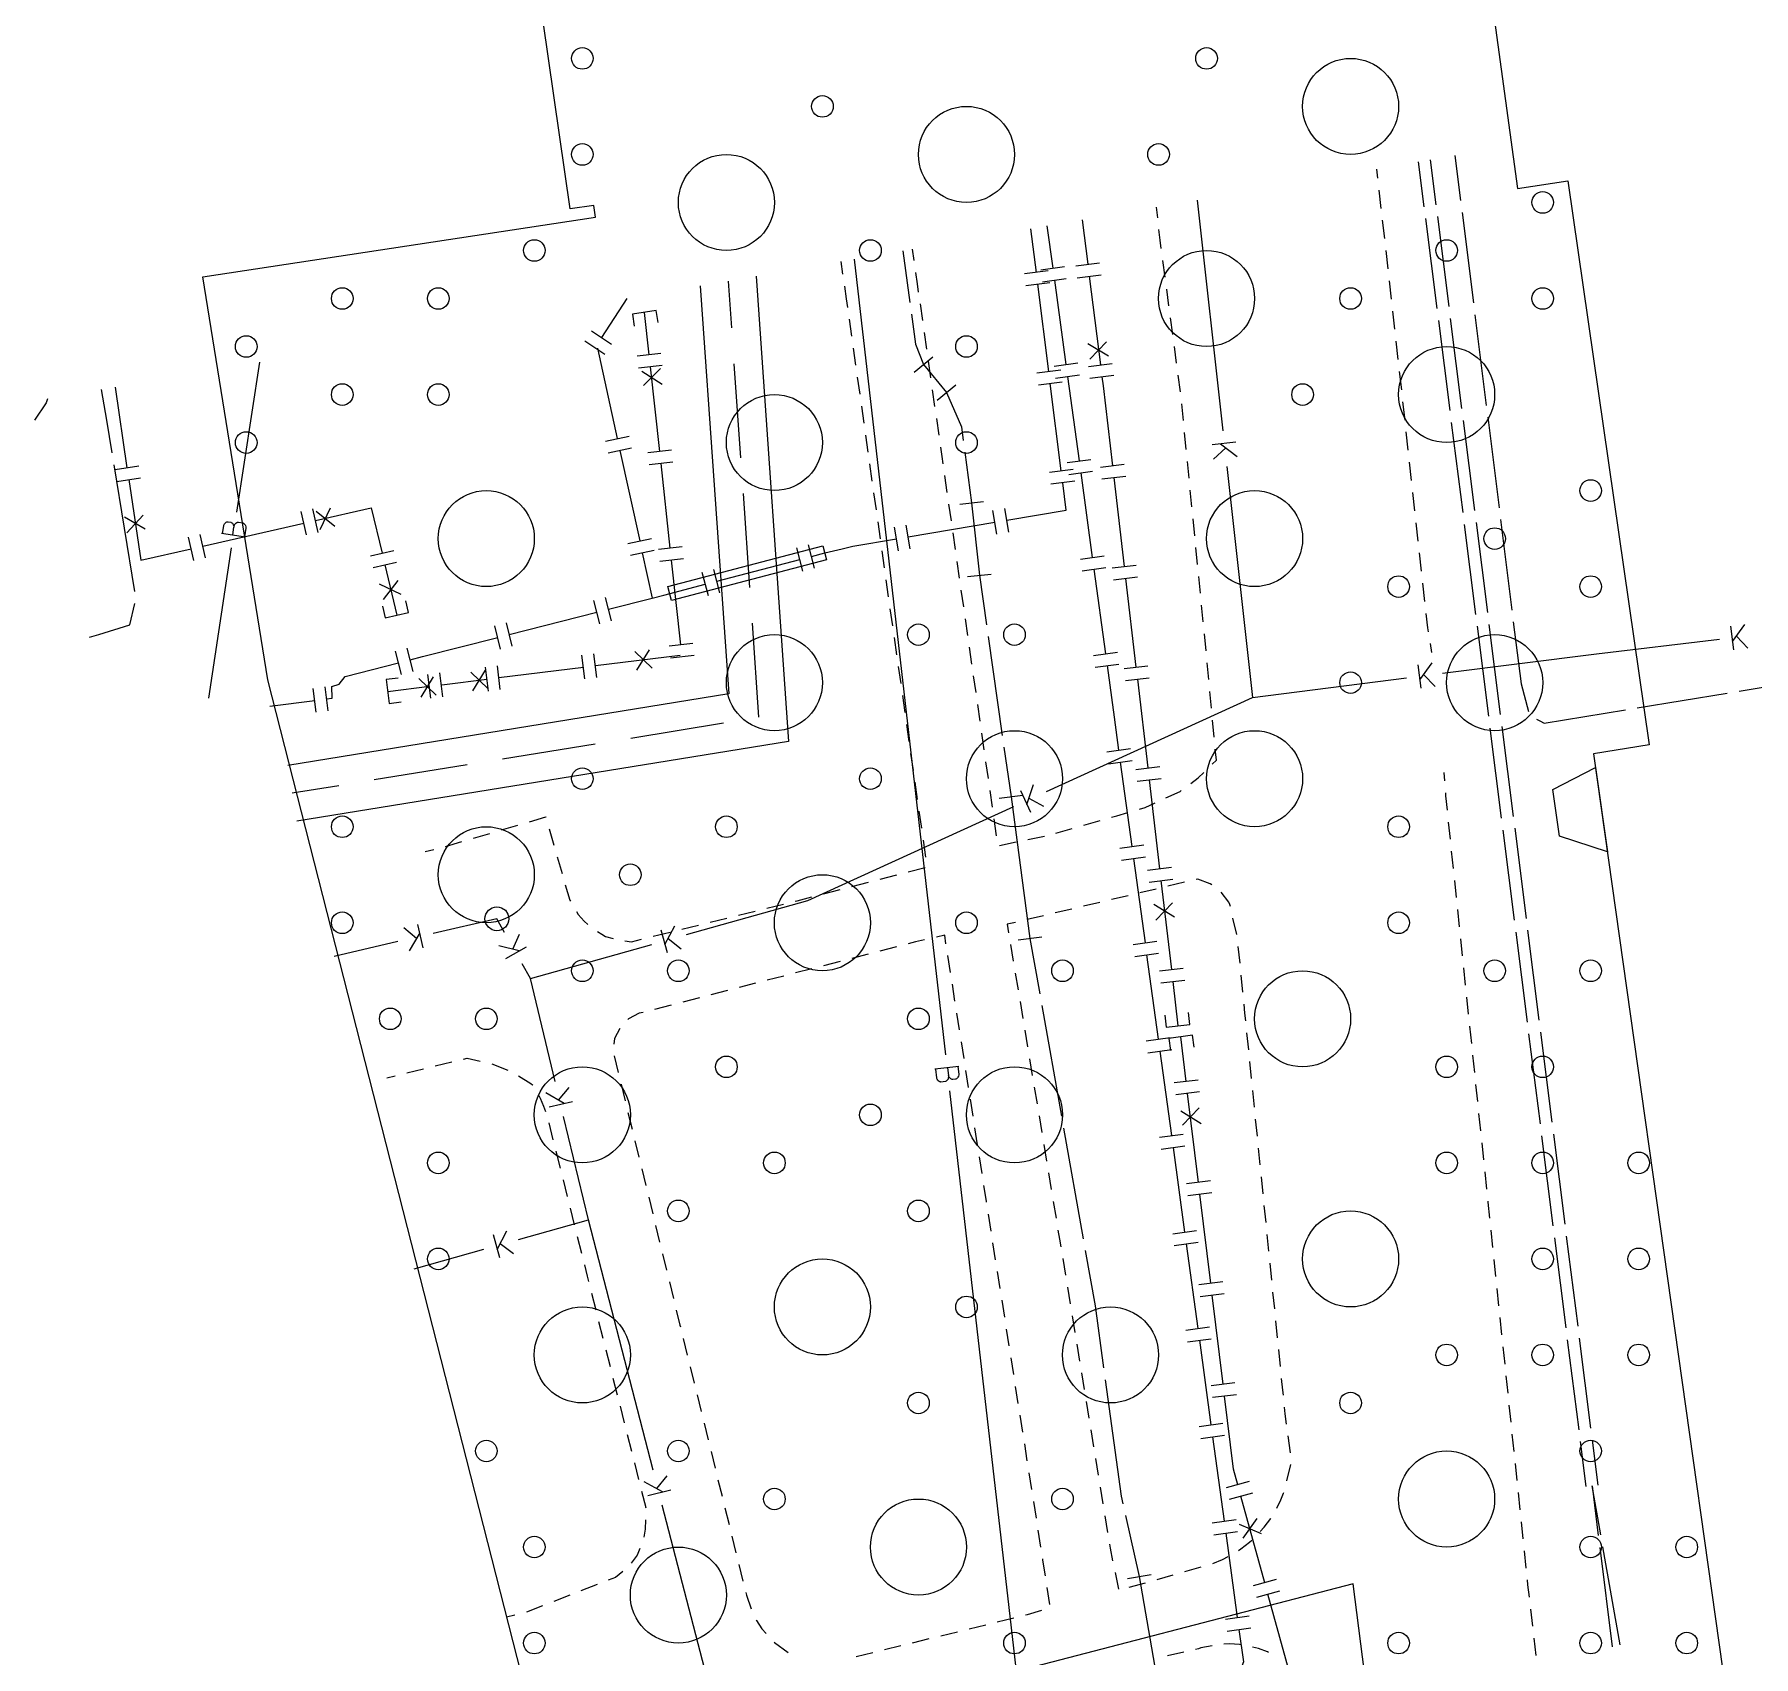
# Model space of a CAD drawing. Header units: metres. Extents: x 17798 to 17912, y 14035 to 14220.
# Drawn here: x 17798.5 to 17870.1, y 14074.9 to 14142.5 of the extents above; entities that cross this region are included whole.
import ezdxf

# ---------------------------------------------------------------- set-up
doc = ezdxf.new("R2010")
doc.units = ezdxf.units.M
for name, color, linetype in [('GC_BUILDING', 8, 'Continuous'), ('GC_CURB_EDGE', 1, 'Continuous'), ('GC_GAS_AXIS', 2, 'Continuous'), ('GC_HEAT_AXIS', 30, 'Continuous'), ('GC_POWER_AXIS', 40, 'Continuous'), ('GC_RESULT_11EE5E9AF3', 3, 'Continuous'), ('GC_RESULT_1F93603DB5', 3, 'Continuous'), ('GC_SEWER_AXIS', 6, 'Continuous'), ('GC_SITE_BOUNDARY', 7, 'Continuous'), ('GC_TEST_GREEN_ZONE', 3, 'Continuous'), ('GC_WATER_AXIS', 5, 'Continuous')]:
    doc.layers.add(name, color=color, linetype=linetype)

msp = doc.modelspace()

# ---------------------------------------------------------------- linework, layer by layer
at = {"layer": 'GC_BUILDING'}
msp.add_lwpolyline([(17864.002, 14108.423), (17862.01, 14109.074), (17861.723, 14111.023), (17863.508, 14111.929)], close=True, dxfattribs=at)
at = {"layer": 'GC_CURB_EDGE'}
for points in [[(17854.385, 14136.862), (17854.428, 14136.481)], [(17854.483, 14135.984), (17854.569, 14135.222)], [(17845.268, 14134.835), (17845.22, 14135.278)], [(17854.625, 14134.725), (17854.71, 14133.963)], [(17845.418, 14133.547), (17845.371, 14133.896), (17845.323, 14134.338)], [(17832.16, 14132.478), (17832.083, 14133.006)], [(17835.042, 14133.518), (17835.109, 14133.049)], [(17845.577, 14132.354), (17845.484, 14133.052)], [(17854.766, 14133.466), (17854.852, 14132.703)], [(17835.181, 14132.555), (17835.248, 14132.086), (17835.298, 14131.738)], [(17832.36, 14131.1), (17832.31, 14131.455), (17832.233, 14131.983)], [(17845.737, 14131.161), (17845.644, 14131.858)], [(17854.908, 14132.207), (17854.993, 14131.444)], [(17835.369, 14131.243), (17835.468, 14130.546)], [(17855.049, 14130.947), (17855.135, 14130.185)], [(17832.53, 14129.894), (17832.43, 14130.605)], [(17845.897, 14129.967), (17845.803, 14130.665)], [(17835.539, 14130.051), (17835.639, 14129.354)], [(17846.056, 14128.774), (17845.963, 14129.472)], [(17855.19, 14129.688), (17855.276, 14128.926)], [(17832.7, 14128.689), (17832.6, 14129.399)], [(17835.709, 14128.859), (17835.809, 14128.162)], [(17832.87, 14127.483), (17832.77, 14128.194)], [(17846.216, 14127.581), (17846.123, 14128.278)], [(17855.332, 14128.429), (17855.418, 14127.666)], [(17835.88, 14127.667), (17835.979, 14126.97)], [(17833.04, 14126.278), (17832.94, 14126.988)], [(17846.339, 14126.383), (17846.27, 14127.084)], [(17855.472, 14127.169), (17855.556, 14126.407)], [(17836.05, 14126.475), (17836.15, 14125.778)], [(17846.457, 14125.185), (17846.388, 14125.885)], [(17855.61, 14125.91), (17855.694, 14125.147)], [(17833.21, 14125.072), (17833.11, 14125.783)], [(17836.22, 14125.283), (17836.277, 14124.887), (17836.32, 14124.587)], [(17833.38, 14123.867), (17833.28, 14124.577)], [(17846.575, 14123.987), (17846.506, 14124.687)], [(17855.748, 14124.65), (17855.832, 14123.887)], [(17836.391, 14124.092), (17836.491, 14123.395)], [(17833.55, 14122.661), (17833.45, 14123.371)], [(17846.693, 14122.789), (17846.624, 14123.489)], [(17855.886, 14123.39), (17855.97, 14122.628)], [(17836.562, 14122.9), (17836.662, 14122.203)], [(17846.811, 14121.59), (17846.742, 14122.291)], [(17833.72, 14121.455), (17833.62, 14122.166)], [(17836.733, 14121.708), (17836.834, 14121.011)], [(17856.024, 14122.131), (17856.108, 14121.368)], [(17833.89, 14120.25), (17833.79, 14120.96)], [(17846.929, 14120.392), (17846.86, 14121.093)], [(17856.162, 14120.871), (17856.246, 14120.108)], [(17836.905, 14120.517), (17837.005, 14119.82)], [(17834.062, 14119.045), (17833.96, 14119.755)], [(17847.048, 14119.194), (17846.979, 14119.895)], [(17856.3, 14119.611), (17856.384, 14118.849)], [(17837.076, 14119.325), (17837.176, 14118.628)], [(17847.166, 14117.996), (17847.097, 14118.697)], [(17834.234, 14117.839), (17834.132, 14118.55)], [(17837.247, 14118.133), (17837.347, 14117.436)], [(17856.439, 14118.352), (17856.504, 14117.754), (17856.532, 14117.59)], [(17834.406, 14116.634), (17834.304, 14117.344)], [(17847.281, 14116.798), (17847.214, 14117.498)], [(17837.418, 14116.941), (17837.518, 14116.245)], [(17856.615, 14117.097), (17856.679, 14116.719)], [(17834.578, 14115.429), (17834.477, 14116.139)], [(17847.394, 14115.599), (17847.328, 14116.3)], [(17837.589, 14115.75), (17837.689, 14115.053)], [(17847.508, 14114.4), (17847.441, 14115.101)], [(17834.75, 14114.224), (17834.649, 14114.934)], [(17837.76, 14114.558), (17837.86, 14113.861)], [(17834.922, 14113.018), (17834.821, 14113.729)], [(17847.621, 14113.202), (17847.555, 14113.903)], [(17837.931, 14113.366), (17838.032, 14112.669)], [(17835.094, 14111.813), (17834.993, 14112.523)], [(17847.539, 14112.074), (17847.712, 14112.246), (17847.669, 14112.704)], [(17838.103, 14112.174), (17838.203, 14111.478)], [(17846.647, 14111.269), (17846.961, 14111.502), (17847.184, 14111.722)], [(17857.229, 14111.374), (17857.203, 14111.733)], [(17835.266, 14110.608), (17835.165, 14111.318)], [(17838.274, 14110.983), (17838.374, 14110.286)], [(17845.611, 14110.668), (17846.204, 14110.941), (17846.245, 14110.972)], [(17857.335, 14110.158), (17857.273, 14110.753), (17857.264, 14110.875)], [(17835.439, 14109.403), (17835.337, 14110.113)], [(17844.505, 14110.2), (17844.75, 14110.271), (17845.157, 14110.459)], [(17817.934, 14109.334), (17818.622, 14109.536)], [(17819.102, 14109.677), (17819.781, 14109.877), (17819.784, 14109.868)], [(17819.922, 14109.387), (17820.12, 14108.698)], [(17838.445, 14109.791), (17838.545, 14109.094)], [(17841.033, 14109.205), (17841.71, 14109.398)], [(17842.191, 14109.535), (17842.868, 14109.728)], [(17843.348, 14109.865), (17843.571, 14109.928), (17844.025, 14110.06)], [(17857.461, 14108.944), (17857.387, 14109.661)], [(17815.598, 14108.646), (17816.287, 14108.849)], [(17816.766, 14108.99), (17817.455, 14109.192)], [(17835.611, 14108.197), (17835.509, 14108.908)], [(17838.681, 14108.692), (17839.37, 14108.834)], [(17839.86, 14108.935), (17840.549, 14109.078)], [(17814.764, 14108.443), (17815.113, 14108.527)], [(17820.258, 14108.217), (17820.457, 14107.527)], [(17857.588, 14107.73), (17857.513, 14108.447)], [(17833.704, 14107.285), (17834.398, 14107.466)], [(17834.882, 14107.592), (17835.577, 14107.772)], [(17847.52, 14107.046), (17847.455, 14107.094), (17846.936, 14107.285), (17846.867, 14107.269)], [(17857.714, 14106.516), (17857.64, 14107.233)], [(17820.595, 14107.047), (17820.78, 14106.404), (17820.805, 14106.362)], [(17830.169, 14106.367), (17830.255, 14106.388), (17830.864, 14106.546)], [(17831.347, 14106.672), (17832.042, 14106.853)], [(17832.526, 14106.979), (17833.22, 14107.159)], [(17844.034, 14106.597), (17843.348, 14106.435)], [(17845.207, 14106.875), (17844.521, 14106.713)], [(17846.38, 14107.153), (17845.694, 14106.991)], [(17848.295, 14106.153), (17848.279, 14106.223), (17848.23, 14106.32), (17847.916, 14106.741)], [(17821.062, 14105.934), (17821.137, 14105.808), (17821.376, 14105.533), (17821.529, 14105.393)], [(17827.805, 14105.782), (17828.502, 14105.954)], [(17828.987, 14106.074), (17829.684, 14106.247)], [(17841.688, 14106.041), (17841.002, 14105.879)], [(17842.861, 14106.319), (17842.175, 14106.157)], [(17857.841, 14105.302), (17857.766, 14106.019)], [(17821.937, 14105.107), (17822.11, 14104.995), (17822.273, 14104.902), (17822.583, 14104.809)], [(17824.26, 14104.904), (17824.956, 14105.077)], [(17825.442, 14105.197), (17826.138, 14105.369)], [(17826.624, 14105.489), (17827.32, 14105.662)], [(17839.342, 14105.485), (17838.999, 14105.404), (17839.057, 14105.056)], [(17840.515, 14105.763), (17839.829, 14105.601)], [(17848.561, 14104.978), (17848.405, 14105.666)], [(17823.072, 14104.714), (17823.354, 14104.68), (17823.775, 14104.784)], [(17834.386, 14104.466), (17833.698, 14104.288)], [(17835.562, 14104.759), (17835.178, 14104.671), (17834.87, 14104.591)], [(17836.451, 14104.598), (17836.396, 14104.949), (17836.049, 14104.87)], [(17839.139, 14104.563), (17839.255, 14103.867)], [(17848.698, 14103.781), (17848.627, 14104.483)], [(17857.967, 14104.088), (17857.893, 14104.805)], [(17832.041, 14103.859), (17831.352, 14103.68)], [(17833.214, 14104.162), (17832.525, 14103.984)], [(17836.639, 14103.401), (17836.529, 14104.104)], [(17828.523, 14102.948), (17827.834, 14102.769)], [(17829.696, 14103.251), (17829.007, 14103.073)], [(17830.868, 14103.555), (17830.18, 14103.377)], [(17839.337, 14103.374), (17839.452, 14102.678)], [(17848.818, 14102.581), (17848.747, 14103.283)], [(17858.094, 14102.874), (17858.019, 14103.591)], [(17826.178, 14102.34), (17825.489, 14102.162)], [(17827.35, 14102.644), (17826.662, 14102.466)], [(17836.826, 14102.204), (17836.716, 14102.907)], [(17858.22, 14101.66), (17858.146, 14102.377)], [(17823.831, 14101.737), (17823.671, 14101.699), (17823.222, 14101.466), (17823.192, 14101.439)], [(17825.005, 14102.037), (17824.316, 14101.858)], [(17837.014, 14101.007), (17836.904, 14101.71)], [(17839.534, 14102.184), (17839.65, 14101.488)], [(17848.938, 14101.382), (17848.905, 14101.71), (17848.868, 14102.084)], [(17822.872, 14101.062), (17822.644, 14100.653), (17822.61, 14100.412)], [(17839.732, 14100.995), (17839.848, 14100.299)], [(17849.059, 14100.182), (17848.988, 14100.884)], [(17858.347, 14100.446), (17858.272, 14101.163)], [(17837.202, 14099.811), (17837.092, 14100.513)], [(17813.99, 14099.215), (17814.686, 14099.386)], [(17815.172, 14099.505), (17815.868, 14099.675)], [(17816.354, 14099.794), (17816.5, 14099.83), (17817.053, 14099.711)], [(17817.537, 14099.589), (17818.203, 14099.324)], [(17822.628, 14099.922), (17822.797, 14099.231)], [(17839.93, 14099.806), (17840.045, 14099.11)], [(17849.179, 14098.983), (17849.108, 14099.685)], [(17858.473, 14099.232), (17858.399, 14099.949)], [(17813.156, 14099.011), (17813.504, 14099.097)], [(17818.642, 14099.087), (17819.165, 14098.771), (17819.229, 14098.724), (17819.244, 14098.702)], [(17822.916, 14098.745), (17823.085, 14098.054)], [(17837.39, 14098.614), (17837.279, 14099.317)], [(17858.6, 14098.018), (17858.525, 14098.735)], [(17819.495, 14098.271), (17819.552, 14098.159), (17819.691, 14097.828), (17819.774, 14097.611)], [(17837.577, 14097.417), (17837.467, 14098.12)], [(17840.127, 14098.617), (17840.243, 14097.921)], [(17849.299, 14097.783), (17849.229, 14098.485)], [(17823.204, 14097.568), (17823.373, 14096.877)], [(17840.325, 14097.428), (17840.441, 14096.732)], [(17849.42, 14096.584), (17849.349, 14097.286)], [(17858.726, 14096.804), (17858.652, 14097.521)], [(17819.907, 14097.13), (17820.081, 14096.435)], [(17837.765, 14096.221), (17837.655, 14096.923)], [(17820.203, 14095.95), (17820.378, 14095.254)], [(17823.491, 14096.392), (17823.66, 14095.701)], [(17840.523, 14096.239), (17840.638, 14095.543)], [(17849.54, 14095.385), (17849.47, 14096.087)], [(17858.853, 14095.59), (17858.778, 14096.307)], [(17823.779, 14095.215), (17823.948, 14094.524)], [(17837.953, 14095.024), (17837.842, 14095.727)], [(17840.72, 14095.049), (17840.836, 14094.353)], [(17858.979, 14094.376), (17858.904, 14095.093)], [(17820.499, 14094.769), (17820.674, 14094.074)], [(17838.14, 14093.827), (17838.133, 14093.874), (17838.03, 14094.53)], [(17849.66, 14094.185), (17849.59, 14094.887)], [(17824.067, 14094.038), (17824.236, 14093.347)], [(17840.918, 14093.86), (17841.034, 14093.164)], [(17849.781, 14092.986), (17849.71, 14093.688)], [(17859.105, 14093.162), (17859.036, 14093.83), (17859.031, 14093.879)], [(17820.795, 14093.589), (17820.97, 14092.894)], [(17838.329, 14092.631), (17838.218, 14093.333)], [(17821.092, 14092.409), (17821.266, 14091.714)], [(17824.354, 14092.862), (17824.523, 14092.171)], [(17841.116, 14092.671), (17841.18, 14092.285), (17841.231, 14091.975)], [(17849.901, 14091.786), (17849.831, 14092.488)], [(17859.231, 14091.948), (17859.157, 14092.665)], [(17824.642, 14091.685), (17824.811, 14090.994)], [(17838.518, 14091.434), (17838.407, 14092.137)], [(17841.312, 14091.482), (17841.426, 14090.785)], [(17821.388, 14091.229), (17821.509, 14090.746), (17821.563, 14090.533)], [(17838.707, 14090.237), (17838.596, 14090.94)], [(17850.021, 14090.587), (17849.951, 14091.289)], [(17859.358, 14090.734), (17859.283, 14091.451)], [(17821.685, 14090.049), (17821.861, 14089.354)], [(17824.929, 14090.508), (17825.098, 14089.817)], [(17841.506, 14090.292), (17841.62, 14089.596)], [(17850.142, 14089.387), (17850.071, 14090.089)], [(17859.484, 14089.52), (17859.409, 14090.237)], [(17825.217, 14089.331), (17825.369, 14088.71), (17825.386, 14088.641)], [(17838.895, 14089.041), (17838.784, 14089.744)], [(17821.983, 14088.869), (17822.159, 14088.174)], [(17841.701, 14089.102), (17841.815, 14088.406)], [(17850.262, 14088.188), (17850.192, 14088.89)], [(17859.61, 14088.306), (17859.535, 14089.023)], [(17825.506, 14088.155), (17825.676, 14087.464)], [(17839.084, 14087.844), (17838.973, 14088.547)], [(17841.896, 14087.913), (17842.01, 14087.216)], [(17822.282, 14087.689), (17822.457, 14086.994)], [(17839.273, 14086.648), (17839.162, 14087.35)], [(17850.382, 14086.988), (17850.312, 14087.69)], [(17859.736, 14087.092), (17859.661, 14087.809)], [(17822.58, 14086.509), (17822.755, 14085.814)], [(17825.795, 14086.979), (17825.965, 14086.288)], [(17842.091, 14086.723), (17842.205, 14086.027)], [(17850.503, 14085.789), (17850.481, 14086.006), (17850.432, 14086.491)], [(17859.862, 14085.878), (17859.788, 14086.595)], [(17826.085, 14085.803), (17826.255, 14085.112)], [(17839.461, 14085.451), (17839.351, 14086.154)], [(17822.878, 14085.33), (17823.053, 14084.635)], [(17842.285, 14085.533), (17842.399, 14084.837)], [(17850.639, 14084.591), (17850.58, 14085.018), (17850.553, 14085.291)], [(17859.988, 14084.664), (17859.914, 14085.381)], [(17826.374, 14084.626), (17826.544, 14083.936)], [(17839.65, 14084.255), (17839.539, 14084.957)], [(17842.48, 14084.344), (17842.594, 14083.647)], [(17823.176, 14084.15), (17823.352, 14083.455)], [(17839.839, 14083.058), (17839.728, 14083.761)], [(17850.802, 14083.397), (17850.707, 14084.096)], [(17860.114, 14083.45), (17860.04, 14084.167)], [(17823.474, 14082.97), (17823.65, 14082.275)], [(17826.664, 14083.45), (17826.834, 14082.759)], [(17842.675, 14083.154), (17842.789, 14082.458)], [(17850.643, 14082.222), (17850.821, 14082.904)], [(17860.24, 14082.236), (17860.166, 14082.953)], [(17826.954, 14082.274), (17827.124, 14081.583)], [(17840.028, 14081.861), (17839.917, 14082.564)], [(17823.772, 14081.79), (17823.942, 14081.119), (17823.941, 14081.095)], [(17842.87, 14081.964), (17842.984, 14081.268)], [(17850.233, 14081.093), (17850.404, 14081.438), (17850.512, 14081.719), (17850.517, 14081.738)], [(17860.366, 14081.022), (17860.292, 14081.739)], [(17827.243, 14081.098), (17827.413, 14080.407)], [(17840.216, 14080.665), (17840.106, 14081.368)], [(17843.065, 14080.775), (17843.179, 14080.078)], [(17823.929, 14080.595), (17823.92, 14080.213), (17823.861, 14079.883)], [(17840.405, 14079.468), (17840.294, 14080.171)], [(17849.539, 14080.112), (17849.71, 14080.302), (17849.975, 14080.659), (17849.977, 14080.664)], [(17860.493, 14079.808), (17860.418, 14080.525)], [(17823.702, 14079.412), (17823.582, 14079.125), (17823.337, 14078.801)], [(17827.533, 14079.921), (17827.703, 14079.231)], [(17843.259, 14079.585), (17843.287, 14079.416), (17843.393, 14078.892)], [(17848.631, 14079.324), (17848.738, 14079.393), (17849.089, 14079.667), (17849.186, 14079.758)], [(17860.619, 14078.594), (17860.544, 14079.311)], [(17827.822, 14078.745), (17827.992, 14078.054)], [(17840.592, 14078.271), (17840.491, 14078.924), (17840.483, 14078.974)], [(17846.401, 14078.448), (17847.08, 14078.64)], [(17847.561, 14078.777), (17847.971, 14078.946), (17848.203, 14079.068)], [(17821.915, 14077.903), (17821.247, 14077.642)], [(17822.99, 14078.447), (17822.691, 14078.206), (17822.381, 14078.085)], [(17843.493, 14078.402), (17843.633, 14077.711)], [(17844.081, 14077.792), (17844.76, 14077.984)], [(17845.241, 14078.12), (17845.92, 14078.312)], [(17860.752, 14077.381), (17860.692, 14077.888), (17860.67, 14078.097)], [(17820.782, 14077.461), (17820.114, 14077.2)], [(17828.112, 14077.569), (17828.136, 14077.471), (17828.334, 14076.893)], [(17840.777, 14077.074), (17840.668, 14077.777)], [(17818.499, 14076.629), (17818.148, 14076.553)], [(17819.648, 14077.018), (17818.98, 14076.757)], [(17828.542, 14076.44), (17828.558, 14076.409), (17828.786, 14076.064), (17828.963, 14075.87)], [(17838.589, 14076.351), (17839.28, 14076.52)], [(17839.766, 14076.639), (17839.85, 14076.66), (17840.449, 14076.837)], [(17860.897, 14076.169), (17860.811, 14076.884)], [(17836.236, 14075.773), (17836.927, 14075.943)], [(17837.413, 14076.062), (17838.104, 14076.232)], [(17829.3, 14075.501), (17829.312, 14075.488), (17829.875, 14075.082)], [(17832.707, 14074.907), (17833.398, 14075.077)], [(17833.883, 14075.196), (17834.574, 14075.366)], [(17835.06, 14075.485), (17835.751, 14075.654)], [(17846.362, 14075.093), (17845.678, 14074.934)], [(17847.535, 14075.353), (17847.065, 14075.264), (17846.971, 14075.235), (17846.849, 14075.206)], [(17848.729, 14075.398), (17848.671, 14075.407), (17848.266, 14075.431), (17848.029, 14075.422)], [(17849.884, 14075.08), (17849.844, 14075.1), (17849.463, 14075.241), (17849.22, 14075.305)], [(17861.032, 14074.956), (17860.952, 14075.672)]]:
    msp.add_lwpolyline(points, dxfattribs=at)
at = {"layer": 'GC_GAS_AXIS'}
for points in [[(17840.656, 14134.489), (17840.897, 14132.729)], [(17842.123, 14134.742), (17842.355, 14132.894)], [(17840.215, 14132.555), (17839.987, 14134.373)], [(17840.711, 14132.617), (17839.719, 14132.493)], [(17840.401, 14132.662), (17841.392, 14132.797)], [(17840.469, 14132.166), (17841.46, 14132.302)], [(17841.859, 14132.832), (17842.851, 14132.957)], [(17841.921, 14132.336), (17842.914, 14132.461)], [(17842.418, 14132.398), (17842.883, 14128.702)], [(17840.774, 14132.121), (17839.782, 14131.997)], [(17840.735, 14128.423), (17840.278, 14132.059)], [(17840.965, 14132.234), (17841.446, 14128.715)], [(17823.155, 14131.463), (17822.099, 14129.846)], [(17824.457, 14130.47), (17824.382, 14130.964), (17823.394, 14130.814), (17823.469, 14130.32)], [(17824.082, 14129.124), (17823.888, 14130.889)], [(17821.407, 14129.7), (17822.244, 14129.153)], [(17821.68, 14130.119), (17822.518, 14129.572)], [(17843.216, 14129.066), (17842.361, 14129.585)], [(17843.139, 14129.661), (17842.444, 14128.94)], [(17821.935, 14129.407), (17822.761, 14125.632)], [(17824.579, 14129.178), (17823.585, 14129.069)], [(17840.95, 14128.647), (17841.941, 14128.783)], [(17842.387, 14128.64), (17843.379, 14128.765)], [(17824.634, 14128.681), (17823.64, 14128.572)], [(17823.78, 14128.437), (17824.626, 14127.905)], [(17823.847, 14127.841), (17824.553, 14128.551)], [(17824.526, 14125.096), (17824.137, 14128.627)], [(17841.231, 14128.485), (17840.239, 14128.361)], [(17841.293, 14127.989), (17840.301, 14127.865)], [(17841.018, 14128.152), (17842.009, 14128.288)], [(17841.514, 14128.22), (17841.995, 14124.701)], [(17842.449, 14128.144), (17843.441, 14128.269)], [(17842.945, 14128.206), (17842.992, 14127.833), (17843.381, 14124.506)], [(17801.84, 14127.777), (17802.337, 14124.42)], [(17841.254, 14124.291), (17840.797, 14127.927)], [(17822.272, 14125.526), (17823.249, 14125.739)], [(17822.379, 14125.037), (17823.356, 14125.251)], [(17822.867, 14125.144), (17823.693, 14121.37)], [(17825.023, 14125.151), (17824.029, 14125.041)], [(17801.843, 14124.346), (17802.832, 14124.493)], [(17825.078, 14124.654), (17824.084, 14124.544)], [(17824.969, 14121.068), (17824.581, 14124.599)], [(17841.5, 14124.633), (17842.49, 14124.769)], [(17842.885, 14124.448), (17843.878, 14124.565)], [(17801.916, 14123.852), (17802.905, 14123.998)], [(17802.41, 14123.925), (17802.908, 14120.567), (17805.011, 14121.044)], [(17838.984, 14122.233), (17841.46, 14122.65), (17841.316, 14123.795)], [(17841.75, 14124.353), (17840.758, 14124.228)], [(17841.812, 14123.857), (17840.82, 14123.732)], [(17841.567, 14124.138), (17842.558, 14124.273)], [(17842.063, 14124.206), (17842.544, 14120.687)], [(17842.943, 14123.952), (17843.936, 14124.068)], [(17843.44, 14124.01), (17843.873, 14120.31)], [(17803.097, 14121.858), (17802.231, 14122.358)], [(17803.007, 14122.451), (17802.328, 14121.716)], [(17809.815, 14121.62), (17809.594, 14122.595)], [(17810.303, 14121.73), (17810.082, 14122.705)], [(17810.192, 14122.218), (17812.514, 14122.744), (17812.961, 14120.864)], [(17810.212, 14122.606), (17810.996, 14121.985)], [(17810.796, 14122.74), (17810.363, 14121.839)], [(17838.574, 14121.657), (17838.408, 14122.643)], [(17839.067, 14121.74), (17838.901, 14122.726)], [(17805.609, 14120.666), (17805.388, 14121.642)], [(17805.499, 14121.154), (17809.705, 14122.107)], [(17834.467, 14120.966), (17834.301, 14121.952)], [(17834.96, 14121.049), (17834.794, 14122.035)], [(17834.877, 14121.542), (17838.491, 14122.15)], [(17805.122, 14120.556), (17804.9, 14121.531)], [(17812.474, 14120.749), (17813.447, 14120.98)], [(17823.205, 14121.263), (17824.182, 14121.477)], [(17823.312, 14120.774), (17824.289, 14120.988)], [(17823.8, 14120.881), (17824.213, 14118.994)], [(17825.466, 14121.123), (17824.472, 14121.014)], [(17830.488, 14120.116), (17830.235, 14121.083)], [(17830.972, 14120.242), (17830.719, 14121.21)], [(17830.845, 14120.726), (17831.404, 14120.872), (17832.128, 14121.043), (17832.577, 14121.155), (17834.384, 14121.459)], [(17812.59, 14120.262), (17813.563, 14120.494)], [(17813.076, 14120.378), (17813.575, 14118.28)], [(17825.521, 14120.626), (17824.527, 14120.517)], [(17825.413, 14117.041), (17825.024, 14120.571)], [(17827.036, 14119.213), (17826.783, 14120.181)], [(17826.91, 14119.697), (17830.362, 14120.599)], [(17842.049, 14120.619), (17843.04, 14120.755)], [(17842.117, 14120.124), (17843.107, 14120.259)], [(17842.612, 14120.191), (17843.093, 14116.673)], [(17843.376, 14120.252), (17844.369, 14120.368)], [(17813.756, 14119.144), (17812.85, 14119.568)], [(17813.615, 14119.728), (17813.003, 14118.937)], [(17824.213, 14118.994), (17824.7, 14119.119), (17826.426, 14119.57)], [(17826.552, 14119.087), (17826.299, 14120.054)], [(17843.434, 14119.755), (17844.428, 14119.871)], [(17843.931, 14119.813), (17844.364, 14116.113)], [(17812.975, 14118.656), (17813.087, 14118.17), (17814.061, 14118.39), (17813.951, 14118.878)], [(17822.031, 14117.92), (17821.783, 14118.889)], [(17822.515, 14118.044), (17822.267, 14119.013)], [(17822.391, 14118.529), (17824.213, 14118.994)], [(17818.263, 14117.474), (17821.907, 14118.405)], [(17814.135, 14116.42), (17814.653, 14116.552), (17817.779, 14117.35)], [(17817.902, 14116.866), (17817.655, 14117.835)], [(17818.387, 14116.99), (17818.139, 14117.959)], [(17813.774, 14115.812), (17813.527, 14116.781)], [(17814.259, 14115.935), (17814.011, 14116.904)], [(17821.413, 14115.622), (17821.289, 14116.614)], [(17821.909, 14115.684), (17821.785, 14116.676)], [(17821.847, 14116.18), (17825.372, 14116.619)], [(17823.487, 14116.761), (17824.207, 14116.066)], [(17824.082, 14116.837), (17823.562, 14115.983)], [(17825.91, 14117.096), (17824.916, 14116.986)], [(17825.964, 14116.599), (17824.97, 14116.489)], [(17842.598, 14116.605), (17843.589, 14116.74)], [(17810.653, 14114.792), (17810.89, 14114.822), (17810.864, 14115.311), (17811.181, 14115.404), (17811.43, 14115.729), (17813.651, 14116.296)], [(17814.997, 14114.821), (17814.874, 14115.814)], [(17815.494, 14114.883), (17815.37, 14115.876)], [(17816.658, 14115.909), (17817.377, 14115.214)], [(17817.253, 14115.986), (17816.733, 14115.132)], [(17817.392, 14115.12), (17817.269, 14116.112)], [(17817.888, 14115.182), (17817.765, 14116.174)], [(17817.827, 14115.678), (17821.351, 14116.118)], [(17842.666, 14116.109), (17843.656, 14116.245)], [(17843.161, 14116.177), (17843.455, 14114.028), (17843.642, 14112.658)], [(17843.867, 14116.055), (17844.861, 14116.171)], [(17810.218, 14114.234), (17810.095, 14115.227)], [(17810.715, 14114.296), (17810.591, 14115.289)], [(17813.629, 14115.662), (17813.133, 14115.597), (17813.264, 14114.605), (17813.76, 14114.671)], [(17813.199, 14115.101), (17814.936, 14115.318)], [(17814.497, 14115.64), (17815.217, 14114.945)], [(17815.093, 14115.716), (17814.572, 14114.862)], [(17815.432, 14115.379), (17815.568, 14115.396), (17817.33, 14115.616)], [(17843.926, 14115.559), (17844.919, 14115.675)], [(17844.422, 14115.617), (17844.855, 14111.917)], [(17808.291, 14114.497), (17810.157, 14114.73)], [(17843.147, 14112.591), (17844.138, 14112.726)], [(17843.215, 14112.095), (17844.206, 14112.231)], [(17843.71, 14112.163), (17844.192, 14108.644)], [(17844.359, 14111.859), (17845.352, 14111.975)], [(17844.417, 14111.362), (17845.41, 14111.478)], [(17844.914, 14111.42), (17845.347, 14107.72)], [(17843.696, 14108.576), (17844.687, 14108.712)], [(17843.764, 14108.081), (17844.755, 14108.217)], [(17844.259, 14108.149), (17844.741, 14104.63)], [(17844.85, 14107.662), (17845.843, 14107.778)], [(17844.908, 14107.165), (17845.901, 14107.282)], [(17845.405, 14107.224), (17845.838, 14103.524)], [(17845.962, 14105.697), (17845.112, 14106.224)], [(17845.89, 14106.293), (17845.19, 14105.579)], [(17844.245, 14104.562), (17845.236, 14104.698)], [(17844.313, 14104.067), (17845.304, 14104.202)], [(17844.809, 14104.135), (17845.29, 14100.616)], [(17845.341, 14103.465), (17846.335, 14103.582)], [(17845.4, 14102.969), (17846.393, 14103.085)], [(17845.896, 14103.027), (17846.113, 14101.177)], [(17845.562, 14101.62), (17845.616, 14101.123), (17846.61, 14101.231), (17846.556, 14101.728)], [(17846.794, 14100.287), (17846.725, 14100.783), (17845.734, 14100.644), (17845.803, 14100.149)], [(17844.795, 14100.548), (17845.785, 14100.684)], [(17844.862, 14100.053), (17845.853, 14100.188)], [(17845.358, 14100.12), (17845.839, 14096.602)], [(17846.455, 14098.86), (17846.229, 14100.713)], [(17846.952, 14098.92), (17845.959, 14098.799)], [(17847.012, 14098.424), (17846.019, 14098.303)], [(17846.967, 14094.656), (17846.516, 14098.363)], [(17846.226, 14097.634), (17847.078, 14097.112)], [(17846.3, 14097.039), (17846.998, 14097.757)], [(17845.344, 14096.534), (17846.335, 14096.669)], [(17845.412, 14096.038), (17846.402, 14096.174)], [(17845.907, 14096.106), (17846.388, 14092.587)], [(17847.464, 14094.716), (17846.471, 14094.596)], [(17847.524, 14094.22), (17846.531, 14094.099)], [(17847.479, 14090.452), (17847.028, 14094.16)], [(17845.893, 14092.52), (17846.884, 14092.655)], [(17845.961, 14092.024), (17846.952, 14092.16)], [(17846.456, 14092.092), (17846.938, 14088.573)], [(17847.976, 14090.513), (17846.983, 14090.392)], [(17848.036, 14090.016), (17847.044, 14089.895)], [(17847.992, 14086.249), (17847.54, 14089.956)], [(17846.442, 14088.505), (17847.433, 14088.641)], [(17846.51, 14088.01), (17847.501, 14088.145)], [(17847.005, 14088.078), (17847.487, 14084.559)], [(17848.488, 14086.309), (17847.495, 14086.188)], [(17848.548, 14085.813), (17847.556, 14085.692)], [(17848.602, 14082.064), (17848.422, 14082.717), (17848.052, 14085.752)], [(17846.992, 14084.491), (17847.982, 14084.627)], [(17847.059, 14083.996), (17848.05, 14084.131)], [(17847.555, 14084.064), (17848.036, 14080.545)], [(17849.084, 14082.197), (17848.12, 14081.931)], [(17849.217, 14081.715), (17848.252, 14081.449)], [(17849.727, 14077.982), (17848.734, 14081.582)], [(17847.541, 14080.477), (17848.532, 14080.612)], [(17847.609, 14079.982), (17848.599, 14080.117)], [(17848.104, 14080.049), (17848.585, 14076.53)], [(17848.664, 14080.423), (17849.584, 14080.031)], [(17848.825, 14079.845), (17849.409, 14080.658)], [(17850.209, 14078.114), (17849.245, 14077.849)], [(17850.342, 14077.632), (17849.378, 14077.367)], [(17850.852, 14073.899), (17849.86, 14077.5)], [(17848.09, 14076.463), (17849.081, 14076.598)], [(17848.653, 14076.035), (17848.838, 14074.684), (17848.066, 14072.637)], [(17848.158, 14075.967), (17849.149, 14076.103)]]:
    msp.add_lwpolyline(points, dxfattribs=at)
msp.add_lwpolyline([(17824.859, 14119.471), (17831.328, 14121.163), (17831.48, 14120.581), (17825.011, 14118.89)], close=True, dxfattribs=at)
at = {"layer": 'GC_HEAT_AXIS'}
for points in [[(17828.544, 14132.395), (17829.893, 14113.024), (17809.411, 14109.704)], [(17826.216, 14131.992), (17827.399, 14115), (17809.035, 14112.024)], [(17827.38, 14132.193), (17827.516, 14130.241)], [(17827.62, 14128.744), (17827.892, 14124.839)], [(17827.996, 14123.343), (17828.268, 14119.438)], [(17828.372, 14117.941), (17828.644, 14114.036)], [(17827.189, 14113.776), (17823.325, 14113.15)], [(17821.844, 14112.91), (17817.98, 14112.283)], [(17816.5, 14112.043), (17812.635, 14111.417)], [(17811.155, 14111.177), (17809.223, 14110.864)]]:
    msp.add_lwpolyline(points, dxfattribs=at)
at = {"layer": 'GC_POWER_AXIS'}
for points in [[(17857.649, 14137.427), (17857.885, 14135.544)], [(17856.375, 14135.291), (17856.138, 14137.166)], [(17856.868, 14135.376), (17856.631, 14137.251)], [(17856.912, 14131.047), (17856.438, 14134.795)], [(17857.406, 14131.13), (17856.931, 14134.88)], [(17857.947, 14135.048), (17858.419, 14131.282)], [(17834.65, 14133.45), (17834.942, 14131.306)], [(17835.01, 14130.81), (17835.18, 14129.56), (17835.51, 14128.72)], [(17857.449, 14126.802), (17856.975, 14130.551)], [(17857.943, 14126.883), (17857.468, 14130.634)], [(17858.481, 14130.786), (17858.952, 14127.019)], [(17835.123, 14128.403), (17835.897, 14129.037)], [(17835.51, 14128.72), (17836.47, 14127.55)], [(17799.032, 14127.292), (17798.968, 14127.117), (17798.48, 14126.399)], [(17801.717, 14125.04), (17801.496, 14126.397), (17801.282, 14127.681)], [(17836.083, 14127.233), (17836.857, 14127.867)], [(17836.47, 14127.55), (17837.09, 14126.13), (17837.167, 14125.56)], [(17857.986, 14122.558), (17857.512, 14126.306)], [(17858.48, 14122.637), (17858.005, 14126.387)], [(17859.014, 14126.523), (17859.486, 14122.757)], [(17802.66, 14119.263), (17801.798, 14124.546)], [(17837.234, 14125.065), (17837.52, 14122.96), (17837.84, 14119.94), (17838.135, 14117.882)], [(17837.023, 14122.907), (17838.017, 14123.013)], [(17859.548, 14122.261), (17860.02, 14118.495)], [(17858.523, 14118.313), (17858.048, 14122.062)], [(17859.017, 14118.391), (17858.542, 14122.141)], [(17837.343, 14119.887), (17838.337, 14119.993)], [(17800.779, 14117.357), (17801.16, 14117.477), (17802.461, 14117.879), (17802.663, 14118.772)], [(17860.082, 14117.999), (17860.405, 14115.42), (17860.71, 14114.263)], [(17838.205, 14117.388), (17838.795, 14113.272)], [(17859.059, 14114.069), (17858.585, 14117.817)], [(17859.554, 14114.144), (17859.08, 14117.895)], [(17869.485, 14115.116), (17873.23, 14115.733)], [(17865.246, 14114.419), (17868.991, 14115.035)], [(17861.043, 14113.948), (17861.181, 14113.881), (17861.372, 14113.781), (17864.753, 14114.338)], [(17859.596, 14109.824), (17859.122, 14113.573)], [(17860.091, 14109.898), (17859.617, 14113.648)], [(17838.865, 14112.778), (17839.16, 14110.72)], [(17838.664, 14110.654), (17839.656, 14110.786)], [(17839.16, 14110.72), (17839.95, 14104.82), (17840.358, 14102.515)], [(17860.628, 14105.652), (17860.154, 14109.402)], [(17860.133, 14105.58), (17859.659, 14109.328)], [(17860.67, 14101.335), (17860.196, 14105.084)], [(17861.165, 14101.406), (17860.691, 14105.156)], [(17839.454, 14104.754), (17840.446, 14104.886)], [(17840.445, 14102.022), (17841.261, 14097.411)], [(17861.207, 14097.09), (17860.733, 14100.839)], [(17861.702, 14097.159), (17861.228, 14100.909)], [(17841.349, 14096.919), (17842.165, 14092.308)], [(17861.744, 14092.846), (17861.27, 14096.594)], [(17862.239, 14092.913), (17861.765, 14096.663)], [(17862.281, 14088.601), (17861.807, 14092.35)], [(17862.776, 14088.667), (17862.302, 14092.417)], [(17842.252, 14091.815), (17842.66, 14089.51), (17843.015, 14086.927)], [(17862.818, 14084.357), (17862.343, 14088.105)], [(17863.313, 14084.42), (17862.839, 14088.171)], [(17843.084, 14086.432), (17843.75, 14081.59), (17843.821, 14081.272)], [(17863.117, 14081.986), (17862.88, 14083.861)], [(17863.613, 14082.049), (17863.376, 14083.924)], [(17863.725, 14079.974), (17863.365, 14082.018), (17863.62, 14079.948)], [(17843.93, 14080.784), (17844.5, 14078.24), (17845.21, 14074.15), (17845.72, 14073.04), (17845.53, 14072.547)], [(17863.682, 14079.452), (17864.192, 14075.314)], [(17864.531, 14075.395), (17863.812, 14079.482)], [(17844.007, 14078.154), (17844.993, 14078.326)]]:
    msp.add_lwpolyline(points, dxfattribs=at)
at = {"layer": 'GC_RESULT_11EE5E9AF3', "true_color": 0x795c9c}
for centre in [(17821.304, 14141.469), (17847.304, 14141.469), (17831.304, 14139.469), (17821.304, 14137.469), (17845.304, 14137.469), (17861.304, 14135.469), (17819.304, 14133.469), (17833.304, 14133.469), (17857.304, 14133.469), (17811.304, 14131.469), (17815.304, 14131.469), (17853.304, 14131.469), (17861.304, 14131.469), (17807.304, 14129.469), (17837.304, 14129.469), (17811.304, 14127.469), (17815.304, 14127.469), (17851.304, 14127.469), (17807.304, 14125.469), (17837.304, 14125.469), (17863.304, 14123.469), (17859.304, 14121.469), (17855.304, 14119.469), (17863.304, 14119.469), (17835.304, 14117.469), (17839.304, 14117.469), (17853.304, 14115.469), (17821.304, 14111.469), (17833.304, 14111.469), (17811.304, 14109.469), (17827.304, 14109.469), (17855.304, 14109.469), (17823.304, 14107.469), (17811.304, 14105.469), (17837.304, 14105.469), (17855.304, 14105.469), (17821.304, 14103.469), (17825.304, 14103.469), (17841.304, 14103.469), (17859.304, 14103.469), (17863.304, 14103.469), (17813.304, 14101.469), (17817.304, 14101.469), (17835.304, 14101.469), (17827.304, 14099.469), (17857.304, 14099.469), (17861.304, 14099.469), (17833.304, 14097.469), (17815.304, 14095.469), (17829.304, 14095.469), (17857.304, 14095.469), (17861.304, 14095.469), (17865.304, 14095.469), (17825.304, 14093.469), (17835.304, 14093.469), (17815.304, 14091.469), (17861.304, 14091.469), (17865.304, 14091.469), (17837.304, 14089.469), (17857.304, 14087.469), (17861.304, 14087.469), (17865.304, 14087.469), (17835.304, 14085.469), (17853.304, 14085.469), (17817.304, 14083.469), (17825.304, 14083.469), (17863.304, 14083.469), (17829.304, 14081.469), (17841.304, 14081.469), (17819.304, 14079.469), (17863.304, 14079.469), (17867.304, 14079.469), (17819.304, 14075.469), (17839.304, 14075.469), (17855.304, 14075.469), (17863.304, 14075.469), (17867.304, 14075.469)]:
    msp.add_circle(centre, 0.45, dxfattribs=at)
at = {"layer": 'GC_RESULT_1F93603DB5', "true_color": 0x2c7553}
for centre in [(17853.304, 14139.469), (17837.304, 14137.469), (17827.304, 14135.469), (17847.304, 14131.469), (17857.304, 14127.469), (17829.304, 14125.469), (17817.304, 14121.469), (17849.304, 14121.469), (17829.304, 14115.469), (17859.304, 14115.469), (17839.304, 14111.469), (17849.304, 14111.469), (17817.304, 14107.469), (17831.304, 14105.469), (17851.304, 14101.469), (17821.304, 14097.469), (17839.304, 14097.469), (17853.304, 14091.469), (17831.304, 14089.469), (17821.304, 14087.469), (17843.304, 14087.469), (17857.304, 14081.469), (17835.304, 14079.469), (17825.304, 14077.469)]:
    msp.add_circle(centre, 2, dxfattribs=at)
at = {"layer": 'GC_SEWER_AXIS'}
for points in [[(17846.908, 14135.57), (17847.979, 14125.959)], [(17848.518, 14125.487), (17847.534, 14125.378)], [(17848.107, 14125.25), (17847.6, 14124.781)], [(17847.885, 14125.417), (17848.585, 14124.89)], [(17848.145, 14124.468), (17849.216, 14114.857)], [(17863.55, 14116.67), (17868.665, 14117.274)], [(17869.133, 14117.817), (17869.249, 14116.833)], [(17869.207, 14117.184), (17869.729, 14117.888)], [(17869.373, 14117.407), (17869.845, 14116.904)], [(17857.127, 14115.858), (17863.55, 14116.67)], [(17856.102, 14116.216), (17856.227, 14115.233)], [(17856.182, 14115.584), (17856.698, 14116.291)], [(17849.216, 14114.857), (17855.639, 14115.669)], [(17856.346, 14115.808), (17856.822, 14115.309)], [(17840.637, 14110.937), (17849.216, 14114.857)], [(17839.552, 14110.973), (17839.964, 14110.072)], [(17839.817, 14110.393), (17840.099, 14111.223)], [(17830.694, 14106.393), (17839.273, 14110.313)], [(17839.907, 14110.656), (17840.51, 14110.321)], [(17825.639, 14104.974), (17830.694, 14106.393)], [(17814.396, 14104.811), (17813.872, 14105.259)], [(17814.679, 14104.429), (17814.457, 14105.394)], [(17818.061, 14105.068), (17817.744, 14105.633), (17815.085, 14105.019)], [(17824.573, 14105.177), (17824.84, 14104.224)], [(17824.745, 14104.564), (17825.151, 14105.34)], [(17813.624, 14104.682), (17810.965, 14104.069)], [(17814.536, 14105.05), (17814.094, 14104.294)], [(17818.671, 14104.296), (17817.821, 14104.508)], [(17818.115, 14103.984), (17818.979, 14104.469)], [(17818.402, 14104.363), (17818.685, 14104.992)], [(17819.139, 14103.15), (17824.195, 14104.569)], [(17824.873, 14104.81), (17825.418, 14104.386)], [(17819.139, 14103.15), (17818.796, 14103.76)], [(17820.171, 14098.855), (17819.139, 14103.15)], [(17820.547, 14097.946), (17819.787, 14098.381)], [(17819.928, 14097.797), (17820.891, 14098.028)], [(17820.307, 14098.084), (17820.75, 14098.612)], [(17821.554, 14093.101), (17820.522, 14097.396)], [(17818.651, 14092.279), (17821.554, 14093.101)], [(17824.254, 14082.67), (17821.554, 14093.101)], [(17817.584, 14092.481), (17817.854, 14091.528)], [(17817.758, 14091.867), (17818.162, 14092.644)], [(17814.304, 14091.05), (17817.207, 14091.871)], [(17817.886, 14092.113), (17818.431, 14091.691)], [(17824.646, 14081.768), (17823.878, 14082.19)], [(17824.403, 14081.902), (17824.837, 14082.438)], [(17824.029, 14081.609), (17824.988, 14081.857)], [(17824.424, 14069.869), (17827.33, 14070.788), (17824.63, 14081.218)]]:
    msp.add_lwpolyline(points, dxfattribs=at)
msp.add_lwpolyline([(17817.244, 14105.633), (17817.254, 14105.734), (17817.283, 14105.828), (17817.391, 14105.987), (17817.549, 14106.094), (17817.643, 14106.123), (17817.744, 14106.133), (17817.845, 14106.123), (17817.939, 14106.094), (17818.098, 14105.987), (17818.205, 14105.828), (17818.234, 14105.734), (17818.244, 14105.633), (17818.234, 14105.532), (17818.205, 14105.438), (17818.098, 14105.279), (17817.939, 14105.172), (17817.845, 14105.143), (17817.744, 14105.133), (17817.643, 14105.143), (17817.549, 14105.172), (17817.391, 14105.279), (17817.283, 14105.438), (17817.254, 14105.532)], close=True, dxfattribs=at)
at = {"layer": 'GC_SITE_BOUNDARY'}
msp.add_lwpolyline([(17857.937, 14152.999), (17860.257, 14136.057), (17862.349, 14136.371), (17865.741, 14112.884), (17863.428, 14112.51), (17870.027, 14065.645), (17869.362, 14065.552), (17869.244, 14066.409), (17855.136, 14064.469), (17853.409, 14077.94), (17827.241, 14071.131), (17828.295, 14067.02), (17821.055, 14065.172), (17808.2, 14115.585), (17805.497, 14132.366), (17821.858, 14134.854), (17821.783, 14135.348), (17820.794, 14135.198), (17816.757, 14163.251)], dxfattribs=at)
at = {"layer": 'GC_TEST_GREEN_ZONE'}
msp.add_lwpolyline([(17857.937, 14152.999), (17860.257, 14136.057), (17862.349, 14136.371), (17865.741, 14112.884), (17863.428, 14112.51), (17870.027, 14065.645), (17869.362, 14065.552), (17869.244, 14066.409), (17855.136, 14064.469), (17853.409, 14077.94), (17827.241, 14071.131), (17828.295, 14067.02), (17821.055, 14065.172), (17808.2, 14115.585), (17805.497, 14132.366), (17821.858, 14134.854), (17821.783, 14135.348), (17820.794, 14135.198), (17816.757, 14163.251)], dxfattribs=at)
at = {"layer": 'GC_WATER_AXIS'}
for points in [[(17832.627, 14133.101), (17836.426, 14099.966)], [(17806.917, 14122.565), (17807.868, 14128.82)], [(17806.281, 14121.692), (17807.267, 14121.542)], [(17806.317, 14121.687), (17806.365, 14122.002), (17806.375, 14122.031), (17806.401, 14122.078), (17806.436, 14122.119), (17806.454, 14122.136), (17806.475, 14122.149), (17806.501, 14122.161), (17806.532, 14122.169), (17806.548, 14122.17), (17806.662, 14122.153), (17806.683, 14122.144), (17806.711, 14122.127), (17806.729, 14122.109), (17806.747, 14122.089), (17806.763, 14122.058), (17806.776, 14122.021), (17806.784, 14121.987), (17806.788, 14121.94)], [(17806.74, 14121.622), (17806.788, 14121.94)], [(17806.788, 14121.94), (17806.798, 14121.978), (17806.807, 14122.01), (17806.829, 14122.056), (17806.85, 14122.083), (17806.872, 14122.108), (17806.908, 14122.133), (17806.946, 14122.148), (17806.979, 14122.152), (17807.168, 14122.123), (17807.185, 14122.117), (17807.21, 14122.102), (17807.236, 14122.077), (17807.259, 14122.041), (17807.273, 14122.011), (17807.287, 14121.962), (17807.292, 14121.933), (17807.29, 14121.905), (17807.235, 14121.547)], [(17805.74, 14114.827), (17806.691, 14121.082)], [(17836.982, 14099.485), (17835.99, 14099.371)], [(17836.557, 14099.113), (17836.558, 14099.074), (17836.558, 14099.04), (17836.548, 14098.99), (17836.535, 14098.959), (17836.52, 14098.929), (17836.492, 14098.895), (17836.459, 14098.871), (17836.428, 14098.858), (17836.239, 14098.836), (17836.22, 14098.838), (17836.193, 14098.846), (17836.161, 14098.863), (17836.129, 14098.891), (17836.108, 14098.917), (17836.082, 14098.961), (17836.069, 14098.988), (17836.064, 14099.015), (17836.023, 14099.375)], [(17836.52, 14099.432), (17836.557, 14099.113)], [(17836.945, 14099.481), (17836.981, 14099.164), (17836.979, 14099.133), (17836.966, 14099.081), (17836.944, 14099.032), (17836.931, 14099.012), (17836.915, 14098.993), (17836.892, 14098.975), (17836.864, 14098.959), (17836.85, 14098.953), (17836.735, 14098.94), (17836.712, 14098.943), (17836.681, 14098.953), (17836.658, 14098.965), (17836.636, 14098.98), (17836.612, 14099.005), (17836.59, 14099.038), (17836.573, 14099.068), (17836.557, 14099.113)], [(17836.596, 14098.476), (17840.395, 14065.342)]]:
    msp.add_lwpolyline(points, dxfattribs=at)

doc.saveas('drawing.dxf')
